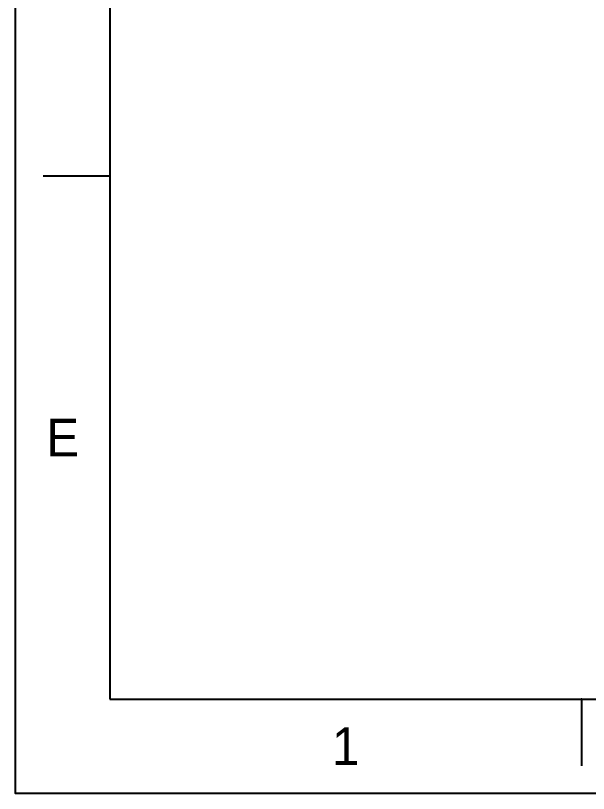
# Model space of a CAD drawing. Extents: x 8168 to 8762, y -18775 to -18355.
# Drawn here: x 8167.7 to 8253.6, y -18774.9 to -18658.4 of the extents above; entities that cross this region are included whole.
import ezdxf

# ---------------------------------------------------------------- set-up
doc = ezdxf.new("R2010")
doc.units = 0
doc.header["$MEASUREMENT"] = 0
doc.layers.get('0').update_dxf_attribs({"linetype": 'CONTINUOUS'})
doc.styles.get("Standard").update_dxf_attribs({"font": ''})
doc.styles.get('Standard').set_extended_font_data('Gulim')

msp = doc.modelspace()

# ---------------------------------------------------------------- linework, layer by layer
for p, q in [((8181.82, -18369.03), (8181.82, -18760.75)), ((8181.82, -18682.41), (8171.82, -18682.41)), ((8181.82, -18760.75), (8747.48, -18760.75)), ((8252.53, -18760.75), (8252.53, -18770.75))]:
    msp.add_line(p, q)
msp.add_lwpolyline([(8167.68, -18354.89), (8761.62, -18354.89), (8761.62, -18774.89), (8167.68, -18774.89)], close=True)
msp.add_point((8252.53, -18760.75))

# ---------------------------------------------------------------- texts
at = {"char_height": 5.66, "attachment_point": 5}
for s, width, insert in [('E', 10, (8174.75, -18721.58)), ('1', 50, (8217.18, -18767.82))]:
    msp.add_mtext_dynamic_manual_height_columns(s, width=width, gutter_width=12.5, heights=[0], dxfattribs=dict(at, insert=insert))

doc.saveas('drawing.dxf')
